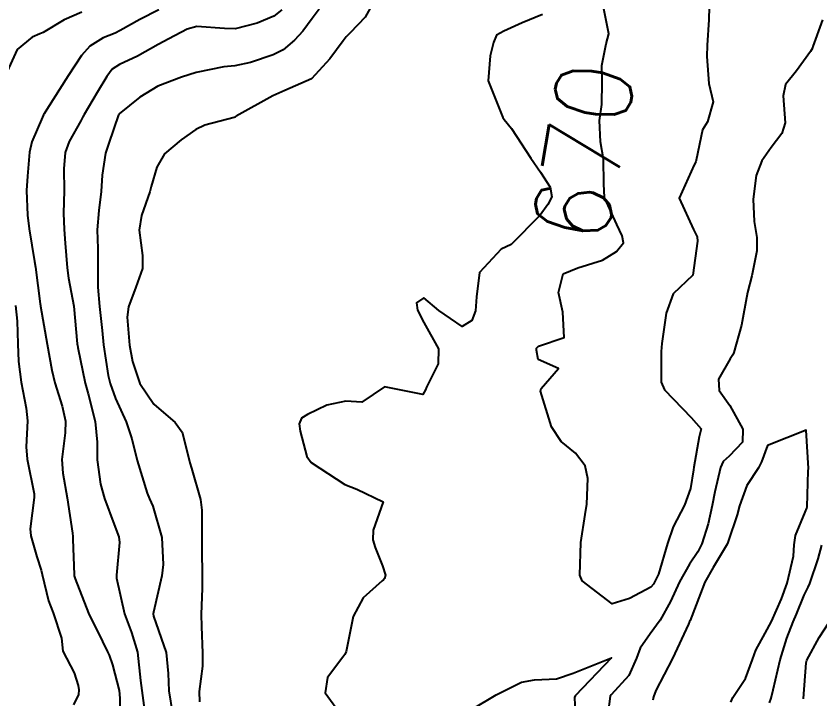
# Model space of a CAD drawing. Header units: metres. Extents: x 298520 to 308411, y 7433745 to 7450750.
# Drawn here: x 300817.58 to 300859.47, y 7447109.22 to 7447144.82 of the extents above; entities that cross this region are included whole.
import ezdxf
from ezdxf.enums import TextEntityAlignment as Align

# ---------------------------------------------------------------- set-up
doc = ezdxf.new("R2010")
doc.units = ezdxf.units.M
doc.header["$LTSCALE"] = 10
for name, color, linetype in [('Cotas', 45, 'Continuous'), ('Curvas de Nivel 1m', 11, 'Continuous'), ('Curvas de Nivel 5m', 15, 'Continuous')]:
    doc.layers.add(name, color=color, linetype=linetype)
doc.styles.add('Style-STANDARD', font='STANDARD.shx')

msp = doc.modelspace()

# ---------------------------------------------------------------- linework, layer by layer
at = {"layer": 'Curvas de Nivel 1m', "flags": 128}
for points, elevation in [([(300836.187, 7447145.513), (300835.766, 7447144.764), (300834.999, 7447143.953), (300834.789, 7447143.739), (300834.624, 7447143.534), (300833.931, 7447142.593), (300832.973, 7447141.55), (300831.582, 7447140.946), (300830.964, 7447140.66), (300829.055, 7447139.598), (300828.995, 7447139.557), (300828.952, 7447139.53), (300827.423, 7447139.138), (300826.942, 7447138.912), (300826.189, 7447138.376), (300825.324, 7447137.644), (300824.916, 7447136.951), (300824.628, 7447135.93), (300824.55, 7447135.654), (300824.124, 7447134.418), (300823.99, 7447133.659), (300824.178, 7447132.339), (300824.173, 7447131.657), (300823.82, 7447130.683), (300823.449, 7447129.664), (300823.374, 7447129.115), (300823.491, 7447127.663), (300823.647, 7447126.809), (300824.024, 7447125.658), (300824.767, 7447124.594), (300825.865, 7447123.633), (300826.242, 7447123.122), (300826.623, 7447121.622), (300826.644, 7447121.533), (300826.729, 7447121.25), (300827.188, 7447119.615), (300827.261, 7447119.058), (300827.266, 7447117.614), (300827.26, 7447117.031), (300827.281, 7447115.614), (300827.277, 7447114.991), (300827.232, 7447113.614), (300827.242, 7447113.005), (300827.3, 7447111.613), (300827.295, 7447110.925), (300827.126, 7447109.615), (300827.137, 7447109.062)], 671), ([(300825.015, 7447145.144), (300824.029, 7447144.639), (300822.999, 7447144.064), (300822.737, 7447143.932), (300822.113, 7447143.679), (300821.417, 7447143.257), (300820.984, 7447142.766), (300820.293, 7447141.7), (300819.19, 7447139.951), (300819.038, 7447139.719), (300819.007, 7447139.664), (300818.95, 7447139.548), (300818.4, 7447138.256), (300818.282, 7447137.726), (300818.171, 7447136.467), (300818.122, 7447135.728), (300818.177, 7447134.433), (300818.271, 7447133.726), (300818.548, 7447132.031), (300818.596, 7447131.723), (300818.834, 7447129.825), (300818.849, 7447129.735), (300818.849, 7447129.72), (300818.855, 7447129.697), (300819.206, 7447127.714), (300819.438, 7447126.359), (300819.595, 7447125.708), (300819.978, 7447124.489), (300820.152, 7447123.699), (300820.134, 7447123.087), (300819.972, 7447121.701), (300820.014, 7447120.989), (300820.252, 7447119.697), (300820.522, 7447117.856), (300820.54, 7447117.692), (300820.548, 7447117.558), (300820.604, 7447115.691), (300820.609, 7447115.638), (300820.661, 7447115.485), (300821.364, 7447113.683), (300822.085, 7447112.211), (300822.354, 7447111.674), (300822.432, 7447111.494), (300822.606, 7447110.992), (300822.952, 7447109.666), (300822.997, 7447109.256), (300822.999, 7447107.666)], 674), ([(300831.437, 7447145.146), (300831.012, 7447144.811), (300830.146, 7447144.443), (300829.001, 7447144.161), (300828.441, 7447144.166), (300827.003, 7447144.273), (300826.498, 7447144.13), (300825.544, 7447143.642), (300824.99, 7447143.334), (300823.917, 7447142.727), (300822.979, 7447142.295), (300822.596, 7447142.055), (300822.305, 7447141.677), (300821.811, 7447140.835), (300821.131, 7447139.688), (300821.068, 7447139.572), (300820.948, 7447139.352), (300820.347, 7447138.284), (300820.139, 7447137.702), (300820.066, 7447136.854), (300820.087, 7447135.702), (300820.051, 7447134.537), (300820.08, 7447133.702), (300820.145, 7447132.98), (300820.238, 7447131.699), (300820.315, 7447131.165), (300820.589, 7447129.694), (300820.768, 7447127.726), (300820.77, 7447127.69), (300820.777, 7447127.665), (300820.801, 7447127.535), (300821.186, 7447125.686), (300821.336, 7447125.123), (300821.709, 7447123.68), (300821.812, 7447122.609), (300821.807, 7447121.679), (300821.976, 7447120.422), (300822.181, 7447119.675), (300822.693, 7447118.31), (300822.935, 7447117.667), (300822.964, 7447117.383), (300822.807, 7447115.669), (300822.817, 7447115.513), (300823.24, 7447113.664), (300823.597, 7447112.691), (300823.916, 7447111.657), (300824.068, 7447110.185), (300824.128, 7447109.655), (300824.379, 7447107.839)], 673), ([(300833.384, 7447145.179), (300833.01, 7447144.686), (300832.527, 7447144.028), (300832.093, 7447143.559), (300831.496, 7447143.057), (300830.985, 7447142.796), (300829.802, 7447142.408), (300828.979, 7447142.235), (300828.415, 7447142.169), (300826.975, 7447141.872), (300826.195, 7447141.632), (300824.968, 7447141.158), (300824.027, 7447140.595), (300822.953, 7447139.719), (300822.93, 7447139.694), (300822.922, 7447139.67), (300822.413, 7447138.193), (300822.239, 7447137.677), (300822.066, 7447136.524), (300822.016, 7447135.679), (300821.888, 7447134.68), (300821.805, 7447133.681), (300821.837, 7447132.707), (300821.848, 7447131.68), (300821.84, 7447130.683), (300821.929, 7447129.679), (300822.072, 7447128.42), (300822.146, 7447127.677), (300822.382, 7447126.079), (300822.481, 7447125.673), (300822.771, 7447124.885), (300823.326, 7447123.664), (300823.618, 7447122.787), (300823.9, 7447121.658), (300824.421, 7447119.948), (300824.538, 7447119.652), (300824.707, 7447119.264), (300825.176, 7447117.643), (300825.248, 7447116.221), (300825.175, 7447115.642), (300824.736, 7447113.741), (300824.72, 7447113.649), (300824.751, 7447113.539), (300825.396, 7447111.638), (300825.513, 7447110.547), (300825.545, 7447109.636), (300825.739, 7447108.469)], 672), ([(300859.615, 7447144.633), (300859.111, 7447143.239), (300859.081, 7447143.15), (300858.99, 7447142.97), (300858.255, 7447141.972), (300857.676, 7447141.253), (300857.549, 7447140.67), (300857.664, 7447139.253), (300857.495, 7447138.697), (300856.93, 7447137.963), (300856.441, 7447137.267), (300856.148, 7447136.504), (300855.99, 7447135.274), (300856.047, 7447134.111), (300856.182, 7447133.27), (300856.181, 7447132.586), (300855.918, 7447131.274), (300855.704, 7447130.418), (300855.492, 7447129.283), (300855.392, 7447128.71), (300854.982, 7447127.288), (300854.926, 7447127.164), (300854.8, 7447126.953), (300854.191, 7447125.894), (300854.218, 7447125.296), (300854.771, 7447124.511), (300855.462, 7447123.283), (300855.431, 7447122.598), (300854.739, 7447121.873), (300854.429, 7447121.6), (300854.295, 7447121.294), (300854, 7447120.017), (300853.852, 7447119.299), (300853.644, 7447118.356), (300853.317, 7447117.304), (300853.102, 7447116.883), (300852.672, 7447116.242), (300852.151, 7447115.318), (300851.678, 7447114.294), (300851.15, 7447113.332), (300850.626, 7447112.612), (300850.099, 7447111.864), (300849.919, 7447111.347), (300849.515, 7447110.44), (300848.594, 7447109.43), (300848.55, 7447109.361), (300848.309, 7447107.622)], 669), ([(300854.829, 7447109.048), (300854.927, 7447109.287), (300855.596, 7447110.287), (300855.966, 7447111.276), (300856.135, 7447111.757), (300856.627, 7447112.641), (300856.944, 7447113.265), (300857.471, 7447114.437), (300857.767, 7447115.253), (300858.094, 7447116.665), (300858.138, 7447117.248), (300858.201, 7447117.736), (300858.709, 7447118.965), (300858.79, 7447119.161), (300858.802, 7447119.239), (300858.865, 7447121.106), (300858.869, 7447121.239), (300858.753, 7447123.24), (300856.745, 7447122.436), (300856.421, 7447121.588), (300856.274, 7447121.275), (300855.659, 7447120.345), (300855.281, 7447119.284), (300855.166, 7447118.826), (300854.685, 7447117.431), (300854.652, 7447117.322), (300854.64, 7447117.29), (300853.903, 7447116.065), (300853.483, 7447115.302), (300853.245, 7447114.713), (300852.703, 7447113.309), (300852.684, 7447113.258), (300852.631, 7447113.121), (300851.793, 7447111.322), (300850.919, 7447109.658), (300850.8, 7447109.337), (300850.764, 7447109.164)], 668), ([(300856.838, 7447109.018), (300856.937, 7447109.265), (300857.035, 7447109.701), (300857.407, 7447111.258), (300857.752, 7447112.381), (300858.084, 7447113.248), (300858.244, 7447113.641), (300858.654, 7447114.625), (300858.855, 7447115.043), (300858.945, 7447115.237), (300859.383, 7447116.526), (300859.578, 7447117.231)], 669)]:
    msp.add_lwpolyline(points, dxfattribs=dict(at, elevation=elevation))
at = {"layer": 'Curvas de Nivel 5m', "flags": 128}
for points, elevation in [([(300853.705, 7447145.303), (300853.69, 7447144.626), (300853.594, 7447143.304), (300853.572, 7447142.719), (300853.685, 7447141.303), (300853.912, 7447140.347), (300853.606, 7447139.303), (300853.358, 7447138.887), (300853.023, 7447137.309), (300853.006, 7447137.226), (300852.921, 7447137.073), (300852.13, 7447135.322), (300852.879, 7447133.692), (300853.079, 7447133.308), (300853.091, 7447133.087), (300852.853, 7447131.31), (300851.825, 7447130.339), (300851.454, 7447129.331), (300851.232, 7447127.759), (300851.205, 7447127.334), (300851.195, 7447125.742), (300851.376, 7447125.331), (300852.762, 7447123.891), (300853.276, 7447123.305), (300853.178, 7447122.876), (300852.898, 7447121.308), (300852.883, 7447121.157), (300852.722, 7447120.189), (300852.418, 7447119.314), (300851.818, 7447118.201), (300851.528, 7447117.327), (300851.064, 7447115.731), (300850.875, 7447115.337), (300850.799, 7447115.2), (300850.658, 7447115.042), (300849.545, 7447114.455), (300848.645, 7447114.18), (300847.087, 7447115.384), (300846.96, 7447115.68), (300847.016, 7447117.377), (300847.236, 7447118.844), (300847.322, 7447119.374), (300847.384, 7447120.716), (300847.232, 7447121.375), (300846.739, 7447122.035), (300845.994, 7447122.64), (300845.483, 7447123.399), (300844.916, 7447125.272), (300844.949, 7447125.408), (300845.843, 7447126.444), (300844.798, 7447126.909), (300844.702, 7447127.411), (300844.704, 7447127.511), (300844.806, 7447127.613), (300846.146, 7447128.057), (300846.081, 7447129.391), (300845.854, 7447130.406), (300846.088, 7447131.391), (300846.856, 7447131.7), (300848.134, 7447132.094), (300848.865, 7447132.546), (300849.232, 7447132.994), (300849.162, 7447133.357), (300848.882, 7447133.958), (300848.248, 7447135.367), (300848.209, 7447136.067), (300848.196, 7447137.367), (300848.038, 7447138.263), (300847.981, 7447139.37), (300848.111, 7447140.213), (300848.125, 7447141.368), (300848.112, 7447142.239), (300848.336, 7447143.367), (300848.476, 7447143.89), (300848.172, 7447145.369)], 670), ([(300821.013, 7447145.029), (300820.09, 7447144.621), (300818.997, 7447143.971), (300818.827, 7447143.89), (300818.416, 7447143.726), (300817.646, 7447143.073), (300817.034, 7447141.739)], 675), ([(300845.015, 7447144.906), (300843.956, 7447144.473), (300843.002, 7447144.035), (300842.61, 7447143.823), (300842.454, 7447143.435), (300842.285, 7447142.74), (300842.185, 7447141.442), (300842.945, 7447139.536), (300843.021, 7447139.429), (300843.396, 7447138.968), (300844.413, 7447137.415), (300844.916, 7447136.679), (300845.408, 7447135.902), (300845.504, 7447135.401), (300845.298, 7447135.003), (300844.888, 7447134.437), (300844.38, 7447133.916), (300843.889, 7447133.42), (300843.38, 7447132.913), (300842.865, 7447132.674), (300841.724, 7447131.447), (300841.57, 7447130.178), (300841.519, 7447129.45), (300841.334, 7447128.944), (300840.821, 7447128.643), (300839.613, 7447129.472), (300838.839, 7447130.128), (300838.446, 7447129.874), (300838.505, 7447129.483), (300838.823, 7447128.846), (300839.589, 7447127.472), (300839.572, 7447126.695), (300838.976, 7447125.478), (300838.92, 7447125.339), (300838.777, 7447125.086), (300836.783, 7447125.5), (300835.597, 7447124.692), (300834.771, 7447124.752), (300833.779, 7447124.528), (300832.76, 7447124.052), (300832.452, 7447123.86), (300832.335, 7447123.556), (300832.38, 7447123.187), (300832.736, 7447121.864), (300832.953, 7447121.548), (300834.722, 7447120.404), (300835.347, 7447120.149), (300836.713, 7447119.5), (300836.187, 7447118.011), (300836.167, 7447117.508), (300836.289, 7447117.116), (300836.67, 7447116.162), (300836.839, 7447115.672), (300836.782, 7447115.499), (300836.731, 7447115.431), (300836.661, 7447115.377), (300835.664, 7447114.499), (300835.145, 7447113.522), (300834.783, 7447111.696), (300834.71, 7447111.529), (300834.612, 7447111.389), (300833.803, 7447110.335), (300833.686, 7447109.539), (300834.575, 7447108.323)], 670), ([(300817.553, 7447129.733), (300817.645, 7447128.908), (300817.668, 7447127.731), (300817.714, 7447126.811), (300817.846, 7447125.729), (300818.107, 7447124.383), (300818.171, 7447123.726), (300818.107, 7447122.358), (300818.159, 7447121.726), (300818.519, 7447119.917), (300818.53, 7447119.722), (300818.324, 7447118.088), (300818.345, 7447117.723), (300818.672, 7447116.631), (300818.887, 7447115.938), (300818.941, 7447115.716), (300819.28, 7447114.341), (300819.509, 7447113.707), (300819.944, 7447112.386), (300820.015, 7447111.706), (300820.602, 7447110.577), (300820.813, 7447109.915), (300820.857, 7447109.696), (300820.842, 7447109.443), (300820.581, 7447108.919)], 675), ([(300858.612, 7447109.22), (300858.618, 7447109.24), (300858.75, 7447111.1), (300858.787, 7447111.238), (300859.429, 7447112.428), (300859.948, 7447113.227)], 670), ([(300841.345, 7447108.685), (300842.593, 7447109.43), (300843.917, 7447110.1), (300844.601, 7447110.209), (300845.74, 7447110.26), (300846.605, 7447110.556), (300848.613, 7447111.36), (300846.716, 7447109.388), (300846.68, 7447109.3), (300846.762, 7447107.387)], 670)]:
    msp.add_lwpolyline(points, dxfattribs=dict(at, elevation=elevation))

# ---------------------------------------------------------------- texts
at = {"layer": 'Cotas', "style": 'Style-STANDARD'}
msp.add_text('670', height=4, rotation=80.2244, dxfattribs=at).set_placement((300847.151, 7447137.746, 670), align=Align.MIDDLE_CENTER)

doc.saveas('drawing.dxf')
